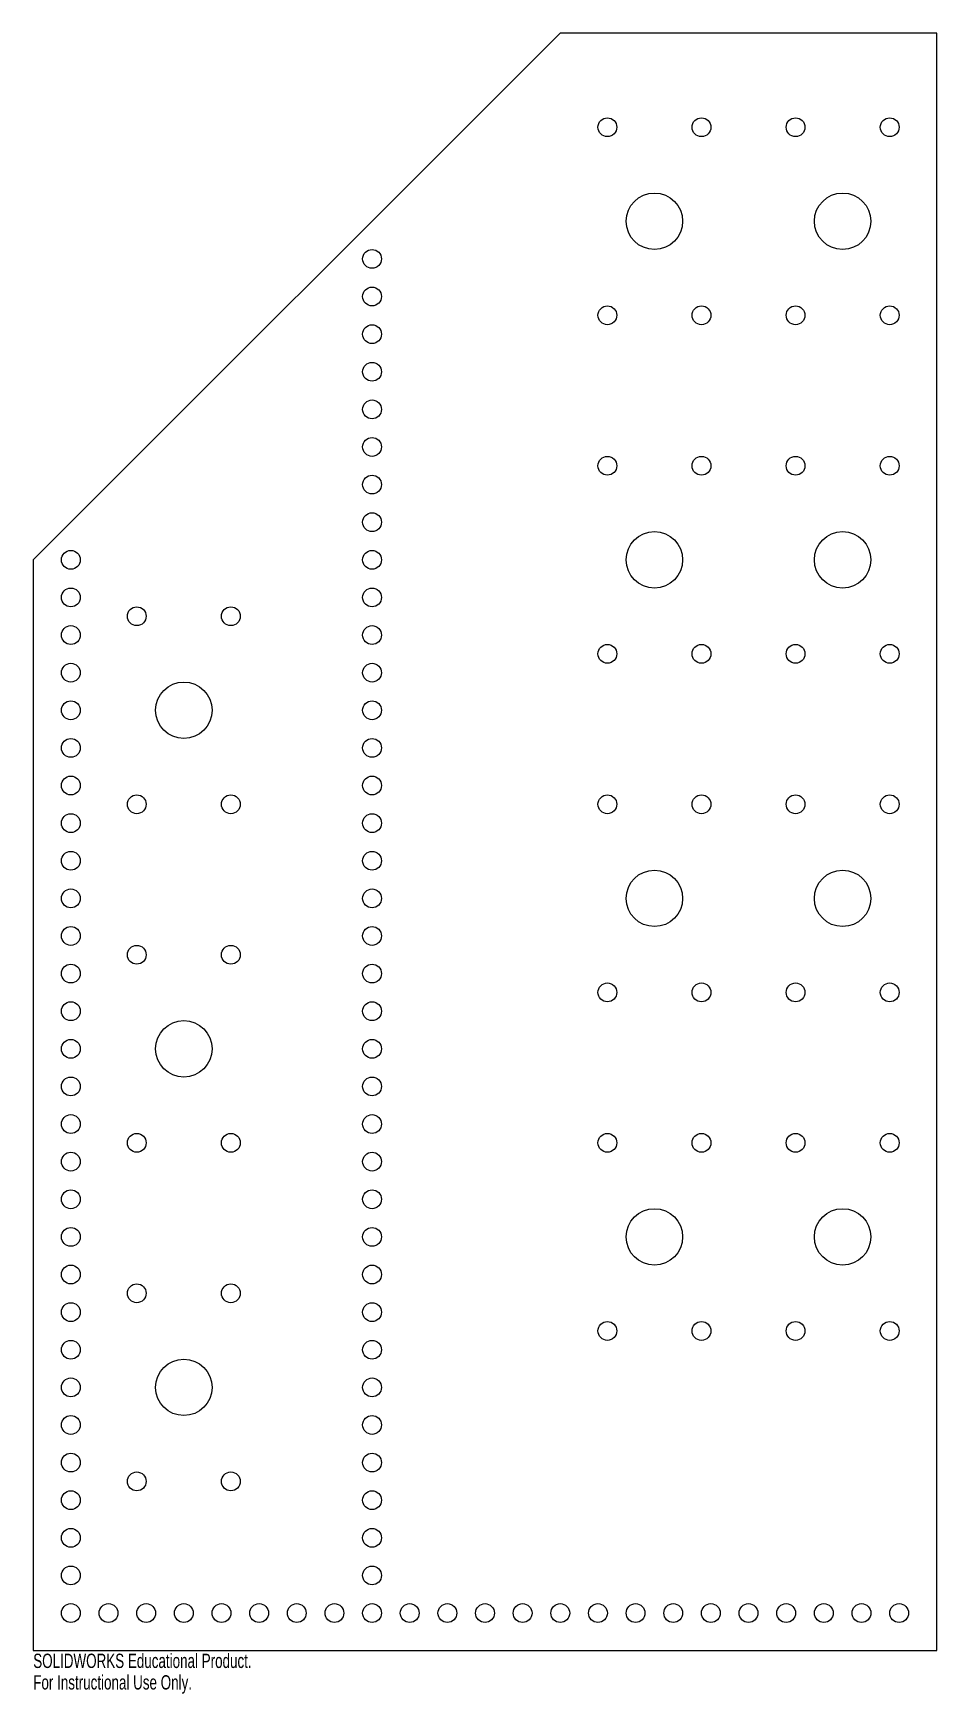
# Model space of a CAD drawing. Header units: inches. Extents: x 0 to 12, y -0.6 to 21.5.
import ezdxf

# ---------------------------------------------------------------- set-up
doc = ezdxf.new("R2010")
doc.units = ezdxf.units.IN
doc.header["$MEASUREMENT"] = 0
doc.styles.add('SLDTEXTSTYLE0', font='TXT', dxfattribs={"width": 0.7})

msp = doc.modelspace()

# ---------------------------------------------------------------- linework, layer by layer
at = {"color": 7, "linetype": 'Continuous', "lineweight": 25}
for p, q in [((7, 21.5), (0, 14.5)), ((12, 21.5), (7, 21.5)), ((12, 0), (12, 21.5)), ((0, 14.5), (0, 0)), ((0, 0), (12, 0))]:
    msp.add_line(p, q, dxfattribs=at)
for centre, radius in [((7.625, 20.25), 0.125), ((8.875, 20.25), 0.125), ((10.125, 20.25), 0.125), ((11.375, 20.25), 0.125), ((8.25, 19), 0.375), ((10.75, 19), 0.375), ((4.5, 18.5), 0.125), ((4.5, 18), 0.125), ((7.625, 17.75), 0.125), ((8.875, 17.75), 0.125), ((10.125, 17.75), 0.125), ((11.375, 17.75), 0.125), ((4.5, 17.5), 0.125), ((4.5, 17), 0.125), ((4.5, 16.5), 0.125), ((4.5, 16), 0.125), ((7.625, 15.75), 0.125), ((8.875, 15.75), 0.125), ((10.125, 15.75), 0.125), ((11.375, 15.75), 0.125), ((4.5, 15.5), 0.125), ((4.5, 15), 0.125), ((8.25, 14.5), 0.375), ((10.75, 14.5), 0.375), ((0.5, 14.5), 0.125), ((4.5, 14.5), 0.125), ((0.5, 14), 0.125), ((4.5, 14), 0.125), ((1.375, 13.75), 0.125), ((2.625, 13.75), 0.125), ((0.5, 13.5), 0.125), ((4.5, 13.5), 0.125), ((7.625, 13.25), 0.125), ((8.875, 13.25), 0.125), ((10.125, 13.25), 0.125), ((11.375, 13.25), 0.125), ((0.5, 13), 0.125), ((4.5, 13), 0.125), ((2, 12.5), 0.375), ((0.5, 12.5), 0.125), ((4.5, 12.5), 0.125), ((0.5, 12), 0.125), ((4.5, 12), 0.125), ((0.5, 11.5), 0.125), ((4.5, 11.5), 0.125), ((1.375, 11.25), 0.125), ((2.625, 11.25), 0.125), ((7.625, 11.25), 0.125), ((8.875, 11.25), 0.125), ((10.125, 11.25), 0.125), ((11.375, 11.25), 0.125), ((0.5, 11), 0.125), ((4.5, 11), 0.125), ((0.5, 10.5), 0.125), ((4.5, 10.5), 0.125), ((8.25, 10), 0.375), ((10.75, 10), 0.375), ((0.5, 10), 0.125), ((4.5, 10), 0.125), ((0.5, 9.5), 0.125), ((4.5, 9.5), 0.125), ((1.375, 9.25), 0.125), ((2.625, 9.25), 0.125), ((0.5, 9), 0.125), ((4.5, 9), 0.125), ((7.625, 8.75), 0.125), ((8.875, 8.75), 0.125), ((10.125, 8.75), 0.125), ((11.375, 8.75), 0.125), ((0.5, 8.5), 0.125), ((4.5, 8.5), 0.125), ((2, 8), 0.375), ((0.5, 8), 0.125), ((4.5, 8), 0.125), ((0.5, 7.5), 0.125), ((4.5, 7.5), 0.125), ((0.5, 7), 0.125), ((4.5, 7), 0.125), ((1.375, 6.75), 0.125), ((2.625, 6.75), 0.125), ((7.625, 6.75), 0.125), ((8.875, 6.75), 0.125), ((10.125, 6.75), 0.125), ((11.375, 6.75), 0.125), ((0.5, 6.5), 0.125), ((4.5, 6.5), 0.125), ((0.5, 6), 0.125), ((4.5, 6), 0.125), ((8.25, 5.5), 0.375), ((10.75, 5.5), 0.375), ((0.5, 5.5), 0.125), ((4.5, 5.5), 0.125), ((0.5, 5), 0.125), ((4.5, 5), 0.125), ((1.375, 4.75), 0.125), ((2.625, 4.75), 0.125), ((0.5, 4.5), 0.125), ((4.5, 4.5), 0.125), ((7.625, 4.25), 0.125), ((8.875, 4.25), 0.125), ((10.125, 4.25), 0.125), ((11.375, 4.25), 0.125), ((0.5, 4), 0.125), ((4.5, 4), 0.125), ((2, 3.5), 0.375), ((0.5, 3.5), 0.125), ((4.5, 3.5), 0.125), ((0.5, 3), 0.125), ((4.5, 3), 0.125), ((0.5, 2.5), 0.125), ((4.5, 2.5), 0.125), ((1.375, 2.25), 0.125), ((2.625, 2.25), 0.125), ((0.5, 2), 0.125), ((4.5, 2), 0.125), ((0.5, 1.5), 0.125), ((4.5, 1.5), 0.125), ((0.5, 1), 0.125), ((4.5, 1), 0.125), ((0.5, 0.5), 0.125), ((1, 0.5), 0.125), ((1.5, 0.5), 0.125), ((2, 0.5), 0.125), ((2.5, 0.5), 0.125), ((3, 0.5), 0.125), ((3.5, 0.5), 0.125), ((4, 0.5), 0.125), ((4.5, 0.5), 0.125), ((5, 0.5), 0.125), ((5.5, 0.5), 0.125), ((6, 0.5), 0.125), ((6.5, 0.5), 0.125), ((7, 0.5), 0.125), ((7.5, 0.5), 0.125), ((8, 0.5), 0.125), ((8.5, 0.5), 0.125), ((9, 0.5), 0.125), ((9.5, 0.5), 0.125), ((10, 0.5), 0.125), ((10.5, 0.5), 0.125), ((11, 0.5), 0.125), ((11.5, 0.5), 0.125)]:
    msp.add_circle(centre, radius, dxfattribs=at)

# ---------------------------------------------------------------- texts
at = {"color": 7, "linetype": 'Continuous', "char_height": 0.1903, "attachment_point": 1, "style": 'SLDTEXTSTYLE0'}
for s, insert in [('SOLIDWORKS Educational Product.', (0, -0.04)), ('For Instructional Use Only.', (0, -0.326))]:
    msp.add_mtext(s, dxfattribs=dict(at, insert=insert))

doc.saveas('drawing.dxf')
